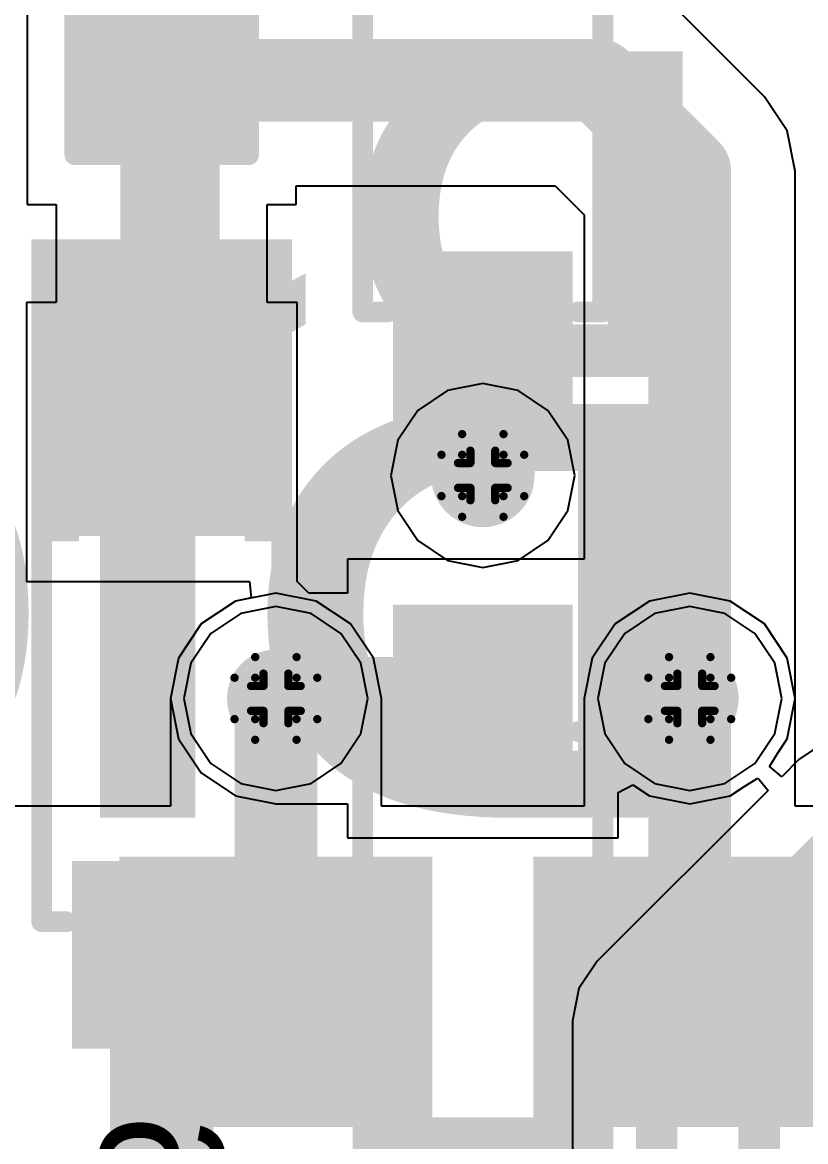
# Model space of a CAD drawing. Header units: inches. Extents: x 0 to 198, y 0 to 199.
# Drawn here: x 3.0041 to 3.1933, y 4.0289 to 4.2995 of the extents above; entities that cross this region are included whole.
import ezdxf

# ---------------------------------------------------------------- set-up
doc = ezdxf.new("R2010")
doc.units = ezdxf.units.IN
doc.header["$MEASUREMENT"] = 0
for name, color, linetype in [('Bottom Layer', 5, 'Continuous'), ('Bottom Overlay', 54, 'Continuous'), ('Bottom Paste', 16, 'Continuous'), ('Bottom Solder', 6, 'Continuous'), ('Drill Drawing', 1, 'Continuous'), ('Layer 1', 16, 'Continuous'), ('Layer 2', 76, 'Continuous'), ('Top Layer', 1, 'Continuous'), ('Top Overlay', 2, 'Continuous'), ('Top Paste', 8, 'Continuous'), ('Top Solder', 216, 'Continuous'), ('Via Holes', 16, 'Continuous')]:
    doc.layers.add(name, color=color, linetype=linetype)
doc.styles.add('Arial', font='', dxfattribs={"height": 0.2})
doc.styles.add('Arial Black_Bold', font='', dxfattribs={"height": 0.2})
doc.styles.get('Arial').set_extended_font_data('Arial')
doc.styles.get('Arial Black_Bold').set_extended_font_data('Arial Black', bold=True)

# ---------------------------------------------------------------- blocks, each defined once
blk = doc.blocks.new('SFH617A_2X009T_42')
at = {"layer": 'Top Layer'}
for points in [[(-0.21752055, 0.08503865), (-0.15767805, 0.08503865), (-0.15767805, 0.01495995), (-0.21752055, 0.01495995)], [(-0.21752055, -0.01496135), (-0.15767805, -0.01496135), (-0.15767805, -0.08504005), (-0.21752055, -0.08504005)]]:
    blk.add_hatch(color=1, dxfattribs=at).paths.add_polyline_path(points)
at = {"layer": 'Top Paste'}
for points in [[(-0.21752055, 0.08503865), (-0.15767805, 0.08503865), (-0.15767805, 0.01495995), (-0.21752055, 0.01495995)], [(-0.21752055, -0.01496135), (-0.15767805, -0.01496135), (-0.15767805, -0.08504005), (-0.21752055, -0.08504005)]]:
    blk.add_hatch(color=8, dxfattribs=at).paths.add_polyline_path(points)
at = {"layer": 'Top Solder'}
for points in [[(-0.22027645, 0.08779455), (-0.15492215, 0.08779455), (-0.15492215, 0.01220405), (-0.22027645, 0.01220405)], [(-0.22027645, -0.01220545), (-0.15492215, -0.01220545), (-0.15492215, -0.08779595), (-0.22027645, -0.08779595)]]:
    blk.add_hatch(color=216, dxfattribs=at).paths.add_polyline_path(points)
at = {"layer": 'Top Overlay'}
for points in [[(-0.2285993, 0.0459993, 0.005, 0.005, 0), (-0.2285993, 0.0559993, 0.005, 0.005, 0)], [(-0.2235993, 0.0509993, 0.005, 0.005, 0), (-0.2285993, 0.0559993, 0.005, 0.005, 0)], [(-0.2285993, 0.0459993, 0.005, 0.005, 0), (-0.2235993, 0.0509993, 0.005, 0.005, 0)]]:
    blk.add_lwpolyline(points, format="xyseb", dxfattribs=at)
for points in [[(-0.2298493, 0.0559993, 0.0025, 0.0025, 1), (-0.2273493, 0.0559993, 0.0025, 0.0025, 1)], [(-0.2298493, 0.0559993, 0.0025, 0.0025, 1), (-0.2273493, 0.0559993, 0.0025, 0.0025, 1)], [(-0.2248493, 0.0509993, 0.0025, 0.0025, 1), (-0.2223493, 0.0509993, 0.0025, 0.0025, 1)], [(-0.2248493, 0.0509993, 0.0025, 0.0025, 1), (-0.2223493, 0.0509993, 0.0025, 0.0025, 1)], [(-0.2298493, 0.0459993, 0.0025, 0.0025, 1), (-0.2273493, 0.0459993, 0.0025, 0.0025, 1)], [(-0.2298493, 0.0459993, 0.0025, 0.0025, 1), (-0.2273493, 0.0459993, 0.0025, 0.0025, 1)]]:
    blk.add_lwpolyline(points, format="xyseb", close=True, dxfattribs=at)
blk = doc.blocks.new('R___0603_B_125')
at = {"layer": 'Bottom Layer'}
for points in [[(-0.0450004, -0.017499), (-0.0450004, 0.017501), (-0.0150004, 0.017501), (-0.0150004, -0.017499)], [(0.0149996, -0.017499), (0.0149996, 0.017501), (0.0449996, 0.017501), (0.0449996, -0.017499)]]:
    blk.add_hatch(color=5, dxfattribs=at).paths.add_polyline_path(points)
at = {"layer": 'Bottom Paste'}
for points in [[(-0.0450004, -0.017499), (-0.0450004, 0.017501), (-0.0150004, 0.017501), (-0.0150004, -0.017499)], [(0.0149996, -0.017499), (0.0149996, 0.017501), (0.0449996, 0.017501), (0.0449996, -0.017499)]]:
    blk.add_hatch(color=16, dxfattribs=at).paths.add_polyline_path(points)
at = {"layer": 'Bottom Solder'}
for points in [[(-0.0490004, -0.021499), (-0.0490004, 0.021501), (-0.0110004, 0.021501), (-0.0110004, -0.021499)], [(0.0109996, -0.021499), (0.0109996, 0.021501), (0.0489996, 0.021501), (0.0489996, -0.021499)]]:
    blk.add_hatch(color=6, dxfattribs=at).paths.add_polyline_path(points)
at = {"layer": 'Bottom Overlay'}
for points in [[(-0.0480004, -0.020999, 0.005, 0.005, 0), (-0.0480004, 0.021001, 0.005, 0.005, 0)], [(0.0479996, 0.021001, 0.005, 0.005, 0), (-0.0480004, 0.021001, 0.005, 0.005, 0)], [(0.0479996, -0.020999, 0.005, 0.005, 0), (0.0479996, 0.021001, 0.005, 0.005, 0)], [(0.0479996, -0.020999, 0.005, 0.005, 0), (-0.0480004, -0.020999, 0.005, 0.005, 0)]]:
    blk.add_lwpolyline(points, format="xyseb", dxfattribs=at)
for points in [[(-0.0492504, 0.021001, 0.0025, 0.0025, 1), (-0.0467504, 0.021001, 0.0025, 0.0025, 1)], [(-0.0492504, 0.021001, 0.0025, 0.0025, 1), (-0.0467504, 0.021001, 0.0025, 0.0025, 1)], [(0.0467496, 0.021001, 0.0025, 0.0025, 1), (0.0492496, 0.021001, 0.0025, 0.0025, 1)], [(0.0467496, 0.021001, 0.0025, 0.0025, 1), (0.0492496, 0.021001, 0.0025, 0.0025, 1)], [(-0.0492504, -0.020999, 0.0025, 0.0025, 1), (-0.0467504, -0.020999, 0.0025, 0.0025, 1)], [(-0.0492504, -0.020999, 0.0025, 0.0025, 1), (-0.0467504, -0.020999, 0.0025, 0.0025, 1)], [(0.0467496, -0.020999, 0.0025, 0.0025, 1), (0.0492496, -0.020999, 0.0025, 0.0025, 1)], [(0.0467496, -0.020999, 0.0025, 0.0025, 1), (0.0492496, -0.020999, 0.0025, 0.0025, 1)]]:
    blk.add_lwpolyline(points, format="xyseb", close=True, dxfattribs=at)
blk = doc.blocks.new('SOD_123_B_283')
at = {"layer": 'Bottom Layer'}
for points in [[(-0.0807083, -0.01771635), (-0.0807083, 0.01771675), (-0.0433067, 0.01771675), (-0.0433067, -0.01771635)], [(0.0433077, -0.01771635), (0.0433077, 0.01771675), (0.0807093, 0.01771675), (0.0807093, -0.01771635)]]:
    blk.add_hatch(color=5, dxfattribs=at).paths.add_polyline_path(points)
at = {"layer": 'Bottom Overlay'}
for points in [[(0.0379965, 0.0199832), (0.1109965, 0.0199832), (0.1109965, 0.0314792), (0.0379965, 0.0314792)], [(0.0834385, -0.0310128), (0.1109825, -0.0310128), (0.1109825, 0.0309872), (0.0834385, 0.0309872)], [(0.0380005, -0.0315088), (0.1110005, -0.0315088), (0.1110005, -0.0200128), (0.0380005, -0.0200128)]]:
    blk.add_hatch(color=54, dxfattribs=at).paths.add_polyline_path(points)
at = {"layer": 'Bottom Paste'}
for points in [[(-0.0807083, -0.01771635), (-0.0807083, 0.01771675), (-0.0433067, 0.01771675), (-0.0433067, -0.01771635)], [(0.0433077, -0.01771635), (0.0433077, 0.01771675), (0.0807093, 0.01771675), (0.0807093, -0.01771635)]]:
    blk.add_hatch(color=16, dxfattribs=at).paths.add_polyline_path(points)
at = {"layer": 'Bottom Solder'}
for points in [[(-0.0847083, -0.02171635), (-0.0847083, 0.02171675), (-0.0393067, 0.02171675), (-0.0393067, -0.02171635)], [(0.0393077, -0.02171635), (0.0393077, 0.02171675), (0.0847093, 0.02171675), (0.0847093, -0.02171635)]]:
    blk.add_hatch(color=6, dxfattribs=at).paths.add_polyline_path(points)
at = {"layer": 'Bottom Overlay'}
for points in [[(-0.0539995, 0.0290002, 0.005, 0.005, 0), (-0.0539995, 0.0230002, 0.005, 0.005, 0)], [(-0.0539995, 0.0290002, 0.005, 0.005, 0), (0.0380005, 0.0290002, 0.005, 0.005, 0)], [(-0.0539995, -0.0229998, 0.005, 0.005, 0), (-0.0539995, -0.0289998, 0.005, 0.005, 0)], [(-0.0539995, -0.0289998, 0.005, 0.005, 0), (0.0380005, -0.0289998, 0.005, 0.005, 0)]]:
    blk.add_lwpolyline(points, format="xyseb", dxfattribs=at)
for points in [[(-0.0552495, 0.0290002, 0.0025, 0.0025, 1), (-0.0527495, 0.0290002, 0.0025, 0.0025, 1)], [(-0.0552495, 0.0290002, 0.0025, 0.0025, 1), (-0.0527495, 0.0290002, 0.0025, 0.0025, 1)], [(0.0367505, 0.0290002, 0.0025, 0.0025, 1), (0.0392505, 0.0290002, 0.0025, 0.0025, 1)], [(-0.0552495, 0.0230002, 0.0025, 0.0025, 1), (-0.0527495, 0.0230002, 0.0025, 0.0025, 1)], [(-0.0552495, -0.0229998, 0.0025, 0.0025, 1), (-0.0527495, -0.0229998, 0.0025, 0.0025, 1)], [(-0.0552495, -0.0289998, 0.0025, 0.0025, 1), (-0.0527495, -0.0289998, 0.0025, 0.0025, 1)], [(-0.0552495, -0.0289998, 0.0025, 0.0025, 1), (-0.0527495, -0.0289998, 0.0025, 0.0025, 1)], [(0.0367505, -0.0289998, 0.0025, 0.0025, 1), (0.0392505, -0.0289998, 0.0025, 0.0025, 1)]]:
    blk.add_lwpolyline(points, format="xyseb", close=True, dxfattribs=at)
blk = doc.blocks.new('SOD_123_B_284')
at = {"layer": 'Bottom Layer'}
for points in [[(-0.080709, -0.01771595), (-0.080709, 0.01771715), (-0.0433074, 0.01771715), (-0.0433074, -0.01771595)], [(0.043307, -0.01771595), (0.043307, 0.01771715), (0.0807086, 0.01771715), (0.0807086, -0.01771595)]]:
    blk.add_hatch(color=5, dxfattribs=at).paths.add_polyline_path(points)
at = {"layer": 'Bottom Overlay'}
for points in [[(0.0379958, 0.0199966), (0.1109958, 0.0199966), (0.1109958, 0.0314926), (0.0379958, 0.0314926)], [(0.0835108, -0.0310004), (0.1110528, -0.0310004), (0.1110528, 0.0309996), (0.0835108, 0.0309996)], [(0.0379998, -0.0314954), (0.1109998, -0.0314954), (0.1109998, -0.0199994), (0.0379998, -0.0199994)]]:
    blk.add_hatch(color=54, dxfattribs=at).paths.add_polyline_path(points)
at = {"layer": 'Bottom Paste'}
for points in [[(-0.080709, -0.01771595), (-0.080709, 0.01771715), (-0.0433074, 0.01771715), (-0.0433074, -0.01771595)], [(0.043307, -0.01771595), (0.043307, 0.01771715), (0.0807086, 0.01771715), (0.0807086, -0.01771595)]]:
    blk.add_hatch(color=16, dxfattribs=at).paths.add_polyline_path(points)
at = {"layer": 'Bottom Solder'}
for points in [[(-0.084709, -0.02171595), (-0.084709, 0.02171715), (-0.0393074, 0.02171715), (-0.0393074, -0.02171595)], [(0.039307, -0.02171595), (0.039307, 0.02171715), (0.0847086, 0.02171715), (0.0847086, -0.02171595)]]:
    blk.add_hatch(color=6, dxfattribs=at).paths.add_polyline_path(points)
at = {"layer": 'Bottom Overlay'}
for points in [[(-0.0540002, 0.0290006, 0.005, 0.005, 0), (-0.0540002, 0.0230006, 0.005, 0.005, 0)], [(-0.0540002, 0.0290006, 0.005, 0.005, 0), (0.0379998, 0.0290006, 0.005, 0.005, 0)], [(-0.0540002, -0.0229994, 0.005, 0.005, 0), (-0.0540002, -0.0289994, 0.005, 0.005, 0)], [(-0.0540002, -0.0289994, 0.005, 0.005, 0), (0.0379998, -0.0289994, 0.005, 0.005, 0)]]:
    blk.add_lwpolyline(points, format="xyseb", dxfattribs=at)
for points in [[(-0.0552502, 0.0290006, 0.0025, 0.0025, 1), (-0.0527502, 0.0290006, 0.0025, 0.0025, 1)], [(-0.0552502, 0.0290006, 0.0025, 0.0025, 1), (-0.0527502, 0.0290006, 0.0025, 0.0025, 1)], [(0.0367498, 0.0290006, 0.0025, 0.0025, 1), (0.0392498, 0.0290006, 0.0025, 0.0025, 1)], [(-0.0552502, 0.0230006, 0.0025, 0.0025, 1), (-0.0527502, 0.0230006, 0.0025, 0.0025, 1)], [(-0.0552502, -0.0229994, 0.0025, 0.0025, 1), (-0.0527502, -0.0229994, 0.0025, 0.0025, 1)], [(-0.0552502, -0.0289994, 0.0025, 0.0025, 1), (-0.0527502, -0.0289994, 0.0025, 0.0025, 1)], [(-0.0552502, -0.0289994, 0.0025, 0.0025, 1), (-0.0527502, -0.0289994, 0.0025, 0.0025, 1)], [(0.0367498, -0.0289994, 0.0025, 0.0025, 1), (0.0392498, -0.0289994, 0.0025, 0.0025, 1)]]:
    blk.add_lwpolyline(points, format="xyseb", close=True, dxfattribs=at)
blk = doc.blocks.new('SOD_123_B_286')
at = {"layer": 'Bottom Layer'}
for points in [[(-0.0807086, -0.01771715), (-0.0807086, 0.01771595), (-0.043307, 0.01771595), (-0.043307, -0.01771715)], [(0.0433074, -0.01771715), (0.0433074, 0.01771595), (0.080709, 0.01771595), (0.080709, -0.01771715)]]:
    blk.add_hatch(color=5, dxfattribs=at).paths.add_polyline_path(points)
at = {"layer": 'Bottom Overlay'}
for points in [[(0.0379962, 0.0200082), (0.1109962, 0.0200082), (0.1109962, 0.0315042), (0.0379962, 0.0315042)], [(0.0834582, -0.0309858), (0.1110022, -0.0309858), (0.1110022, 0.0310142), (0.0834582, 0.0310142)], [(0.0380002, -0.0314838), (0.1110002, -0.0314838), (0.1110002, -0.0199878), (0.0380002, -0.0199878)]]:
    blk.add_hatch(color=54, dxfattribs=at).paths.add_polyline_path(points)
at = {"layer": 'Bottom Paste'}
for points in [[(-0.0807086, -0.01771715), (-0.0807086, 0.01771595), (-0.043307, 0.01771595), (-0.043307, -0.01771715)], [(0.0433074, -0.01771715), (0.0433074, 0.01771595), (0.080709, 0.01771595), (0.080709, -0.01771715)]]:
    blk.add_hatch(color=16, dxfattribs=at).paths.add_polyline_path(points)
at = {"layer": 'Bottom Solder'}
for points in [[(-0.0847086, -0.02171715), (-0.0847086, 0.02171595), (-0.039307, 0.02171595), (-0.039307, -0.02171715)], [(0.0393074, -0.02171715), (0.0393074, 0.02171595), (0.084709, 0.02171595), (0.084709, -0.02171715)]]:
    blk.add_hatch(color=6, dxfattribs=at).paths.add_polyline_path(points)
at = {"layer": 'Bottom Overlay'}
for points in [[(0.0380002, 0.0289994, 0.005, 0.005, 0), (-0.0539998, 0.0289994, 0.005, 0.005, 0)], [(-0.0539998, 0.0229994, 0.005, 0.005, 0), (-0.0539998, 0.0289994, 0.005, 0.005, 0)], [(-0.0539998, -0.0290006, 0.005, 0.005, 0), (-0.0539998, -0.0230006, 0.005, 0.005, 0)], [(0.0380002, -0.0290006, 0.005, 0.005, 0), (-0.0539998, -0.0290006, 0.005, 0.005, 0)]]:
    blk.add_lwpolyline(points, format="xyseb", dxfattribs=at)
for points in [[(-0.0552498, 0.0289994, 0.0025, 0.0025, 1), (-0.0527498, 0.0289994, 0.0025, 0.0025, 1)], [(-0.0552498, 0.0289994, 0.0025, 0.0025, 1), (-0.0527498, 0.0289994, 0.0025, 0.0025, 1)], [(0.0367502, 0.0289994, 0.0025, 0.0025, 1), (0.0392502, 0.0289994, 0.0025, 0.0025, 1)], [(-0.0552498, 0.0229994, 0.0025, 0.0025, 1), (-0.0527498, 0.0229994, 0.0025, 0.0025, 1)], [(-0.0552498, -0.0230006, 0.0025, 0.0025, 1), (-0.0527498, -0.0230006, 0.0025, 0.0025, 1)], [(-0.0552498, -0.0290006, 0.0025, 0.0025, 1), (-0.0527498, -0.0290006, 0.0025, 0.0025, 1)], [(-0.0552498, -0.0290006, 0.0025, 0.0025, 1), (-0.0527498, -0.0290006, 0.0025, 0.0025, 1)], [(0.0367502, -0.0290006, 0.0025, 0.0025, 1), (0.0392502, -0.0290006, 0.0025, 0.0025, 1)]]:
    blk.add_lwpolyline(points, format="xyseb", close=True, dxfattribs=at)

msp = doc.modelspace()

# ---------------------------------------------------------------- hatches: boundary and pattern name
at = {"layer": 'Bottom Layer'}
h = msp.add_hatch(color=5, dxfattribs=at)
edge = h.paths.add_edge_path()
edge.add_arc((3.1153102, 4.19), 0.011811, 0, 360)
h = msp.add_hatch(color=5, dxfattribs=at)
edge = h.paths.add_edge_path()
edge.add_arc((3.0653096, 4.1360874), 0.011811, 0, 360)
h = msp.add_hatch(color=5, dxfattribs=at)
edge = h.paths.add_edge_path()
edge.add_arc((3.1653096, 4.1360874), 0.011811, 0, 360)
at = {"layer": 'Layer 1'}
h = msp.add_hatch(color=16, dxfattribs=at)
edge = h.paths.add_edge_path()
edge.add_arc((3.1153102, 4.19), 0.011811, 0, 360)
h = msp.add_hatch(color=16, dxfattribs=at)
edge = h.paths.add_edge_path()
edge.add_arc((3.0653096, 4.1360874), 0.011811, 0, 360)
h = msp.add_hatch(color=16, dxfattribs=at)
edge = h.paths.add_edge_path()
edge.add_arc((3.1653096, 4.1360874), 0.011811, 0, 360)
at = {"layer": 'Layer 2'}
h = msp.add_hatch(color=76, dxfattribs=at)
edge = h.paths.add_edge_path()
edge.add_arc((3.1153102, 4.19), 0.011811, 0, 360)
h = msp.add_hatch(color=76, dxfattribs=at)
edge = h.paths.add_edge_path()
edge.add_arc((3.0653096, 4.1360874), 0.011811, 0, 360)
h = msp.add_hatch(color=76, dxfattribs=at)
edge = h.paths.add_edge_path()
edge.add_arc((3.1653096, 4.1360874), 0.011811, 0, 360)
at = {"layer": 'Top Layer'}
h = msp.add_hatch(color=1, dxfattribs=at)
edge = h.paths.add_edge_path()
edge.add_arc((3.1153102, 4.19), 0.011811, 0, 360)
h = msp.add_hatch(color=1, dxfattribs=at)
edge = h.paths.add_edge_path()
edge.add_arc((3.0653096, 4.1360874), 0.011811, 0, 360)
h = msp.add_hatch(color=1, dxfattribs=at)
edge = h.paths.add_edge_path()
edge.add_arc((3.1653096, 4.1360874), 0.011811, 0, 360)
at = {"layer": 'Via Holes'}
h = msp.add_hatch(color=7, dxfattribs=at)
edge = h.paths.add_edge_path()
edge.add_arc((3.1153102, 4.19), 0.0059055, 0, 360)
h = msp.add_hatch(color=7, dxfattribs=at)
edge = h.paths.add_edge_path()
edge.add_arc((3.0653096, 4.1360874), 0.0059055, 0, 360)
h = msp.add_hatch(color=7, dxfattribs=at)
edge = h.paths.add_edge_path()
edge.add_arc((3.1653096, 4.1360874), 0.0059055, 0, 360)

# ---------------------------------------------------------------- linework, layer by layer
at = {"layer": 'Bottom Layer'}
for p, q in [((3.0052276, 4.3155359), (3.0052276, 4.2555359)), ((3.1833336, 4.2815808), (3.1613545, 4.3035599)), ((3.1888591, 4.2733114), (3.1833336, 4.2815808)), ((3.1907994, 4.2635568), (3.1888591, 4.2733114)), ((3.1907994, 4.1360874), (3.1907994, 4.2635568)), ((3.0702276, 4.2555359), (3.0702276, 4.2600461)), ((3.0702276, 4.2600461), (3.1327723, 4.2600461)), ((3.1327723, 4.2600461), (3.1398198, 4.2529986)), ((3.0052276, 4.2555359), (3.0122388, 4.2555359)), ((3.0122388, 4.2555359), (3.0122388, 4.2317967)), ((3.0632184, 4.2317967), (3.0632184, 4.2555359)), ((3.0632184, 4.2555359), (3.0702276, 4.2555359)), ((3.1398198, 4.2529986), (3.1398198, 4.1697882)), ((3.0122388, 4.2317967), (3.0050131, 4.2317967)), ((3.0050131, 4.2317967), (3.0050131, 4.1643951)), ((3.0704461, 4.2317967), (3.0632184, 4.2317967)), ((3.0704461, 4.1643952), (3.0704461, 4.2317967)), ((3.1398198, 4.1697882), (3.0825931, 4.1697882)), ((3.0825931, 4.1697882), (3.0825931, 4.1615772)), ((3.0050131, 4.1643951), (3.0589728, 4.1643951)), ((3.0589728, 4.1643951), (3.0593667, 4.1603951)), ((3.0732789, 4.1615772), (3.0704461, 4.1643952)), ((3.0555551, 4.1596369), (3.0472856, 4.1541114)), ((3.0593667, 4.1603951), (3.0555551, 4.1596369)), ((3.0825931, 4.1615772), (3.0732789, 4.1615772)), ((3.0472856, 4.1541114), (3.0417601, 4.1458419)), ((3.0417601, 4.1458419), (3.0398198, 4.1360874)), ((3.0398198, 4.1360874), (3.0417601, 4.1263329)), ((3.1888591, 4.1263329), (3.1907994, 4.1360874)), ((3.0417601, 4.1263329), (3.0472856, 4.1180634)), ((3.1865007, 4.1228033), (3.1888591, 4.1263329)), ((3.1983012, 4.1257275), (3.1916856, 4.1213071)), ((3.1845839, 4.1195972), (3.1865007, 4.1228033)), ((3.1848688, 4.1193634), (3.1845839, 4.1195972)), ((3.1875453, 4.1171668), (3.1848688, 4.1193634)), ((3.1848688, 4.1193634), (3.1848688, 4.1193634)), ((3.1916856, 4.1213071), (3.1875453, 4.1171668)), ((3.0472856, 4.1180634), (3.0555551, 4.1125379)), ((3.1785937, 4.1148963), (3.1817998, 4.1168131)), ((3.1817998, 4.1168131), (3.1820342, 4.1165276)), ((3.1820342, 4.1165276), (3.1820342, 4.1165275)), ((3.1820342, 4.1165275), (3.1820658, 4.1164891)), ((3.1820658, 4.1164891), (3.1842302, 4.1138517)), ((3.1842302, 4.1138517), (3.1429144, 4.0725359)), ((3.1480261, 4.1133258), (3.1515538, 4.1152115)), ((3.1515538, 4.1152115), (3.1555551, 4.1125379)), ((3.1750641, 4.1125379), (3.1785937, 4.1148963)), ((3.0555551, 4.1125379), (3.0653096, 4.1105976)), ((3.1480261, 4.1023866), (3.1480261, 4.1133258)), ((3.1555551, 4.1125379), (3.1653096, 4.1105976)), ((3.1653096, 4.1105976), (3.1750641, 4.1125379)), ((3.0653096, 4.1105976), (3.0825931, 4.1105976)), ((3.0825931, 4.1105976), (3.0825931, 4.1023866)), ((3.0825931, 4.1023866), (3.1480261, 4.1023866)), ((3.1429144, 4.0725359), (3.138494, 4.0659203)), ((3.138494, 4.0659203), (3.1369418, 4.0581167)), ((3.1369418, 4.0581167), (3.1369418, 2.8913328))]:
    msp.add_line(p, q, dxfattribs=at)
for points in [[(3.0377276, 4.2855359, 0.02, 0.02, 0), (3.0377286, 4.2855349, 0.02, 0.02, 0)], [(3.0377276, 4.2855359, 0.02, 0.02, 0), (3.1433305, 4.2855359, 0.02, 0.02, 0)], [(3.0377286, 4.1980969, 0.02, 0.02, 0), (3.0377286, 4.2855349, 0.02, 0.02, 0)], [(3.1433305, 4.2855359, 0.02, 0.02, 0), (3.1653096, 4.2635568, 0.02, 0.02, 0)], [(3.1653096, 4.1360874, 0.02, 0.02, 0), (3.1653096, 4.2635568, 0.02, 0.02, 0)], [(3.1153096, 4.2215199, 0.025, 0.025, 0), (3.1153102, 4.2215193, 0.025, 0.025, 0)], [(3.1153102, 4.19, 0.025, 0.025, 0), (3.1153102, 4.2215193, 0.025, 0.025, 0)], [(3.0377286, 4.1980969, 0.02, 0.02, 0), (3.0377296, 4.1980959, 0.02, 0.02, 0)], [(3.0653096, 4.1360874, 0.02, 0.02, 0), (3.1153096, 4.1360874, 0.02, 0.02, 0)], [(3.1573336, 4.0581167, 0.01, 0.01, 0), (3.2061048, 4.1068879, 0.01, 0.01, 0)], [(3.0377296, 3.95, 0.025, 0.025, 0), (3.0377296, 4.0740799, 0.025, 0.025, 0)], [(3.1820776, 4.0477615, 0.01, 0.01, 0), (3.2129158, 4.0785997, 0.01, 0.01, 0)], [(3.1573336, 2.8913328, 0.01, 0.01, 0), (3.1573336, 4.0581167, 0.01, 0.01, 0)], [(3.1820776, 2.9041024, 0.01, 0.01, 0), (3.1820776, 4.0477615, 0.01, 0.01, 0)]]:
    msp.add_lwpolyline(points, format="xyseb", dxfattribs=at)
for points in [[(3.0327276, 4.2855359, 0.01, 0.01, 1), (3.0427276, 4.2855359, 0.01, 0.01, 1)], [(3.0327276, 4.2855359, 0.01, 0.01, 1), (3.0427276, 4.2855359, 0.01, 0.01, 1)], [(3.0327286, 4.2855349, 0.01, 0.01, 1), (3.0427286, 4.2855349, 0.01, 0.01, 1)], [(3.0327286, 4.2855349, 0.01, 0.01, 1), (3.0427286, 4.2855349, 0.01, 0.01, 1)], [(3.1383305, 4.2855359, 0.01, 0.01, 1), (3.1483305, 4.2855359, 0.01, 0.01, 1)], [(3.1383305, 4.2855359, 0.01, 0.01, 1), (3.1483305, 4.2855359, 0.01, 0.01, 1)], [(3.1603096, 4.2635568, 0.01, 0.01, 1), (3.1703096, 4.2635568, 0.01, 0.01, 1)], [(3.1603096, 4.2635568, 0.01, 0.01, 1), (3.1703096, 4.2635568, 0.01, 0.01, 1)], [(3.1090596, 4.2215199, 0.0125, 0.0125, 1), (3.1215596, 4.2215199, 0.0125, 0.0125, 1)], [(3.1090602, 4.2215193, 0.0125, 0.0125, 1), (3.1215602, 4.2215193, 0.0125, 0.0125, 1)], [(3.1090602, 4.2215193, 0.0125, 0.0125, 1), (3.1215602, 4.2215193, 0.0125, 0.0125, 1)], [(3.0327286, 4.1980969, 0.01, 0.01, 1), (3.0427286, 4.1980969, 0.01, 0.01, 1)], [(3.0327286, 4.1980969, 0.01, 0.01, 1), (3.0427286, 4.1980969, 0.01, 0.01, 1)], [(3.0327296, 4.1980959, 0.01, 0.01, 1), (3.0427296, 4.1980959, 0.01, 0.01, 1)], [(3.1090602, 4.19, 0.0125, 0.0125, 1), (3.1215602, 4.19, 0.0125, 0.0125, 1)], [(3.0603096, 4.1360874, 0.01, 0.01, 1), (3.0703096, 4.1360874, 0.01, 0.01, 1)], [(3.1103096, 4.1360874, 0.01, 0.01, 1), (3.1203096, 4.1360874, 0.01, 0.01, 1)], [(3.1603096, 4.1360874, 0.01, 0.01, 1), (3.1703096, 4.1360874, 0.01, 0.01, 1)], [(3.0314796, 4.0740799, 0.0125, 0.0125, 1), (3.0439796, 4.0740799, 0.0125, 0.0125, 1)], [(3.1548336, 4.0581167, 0.005, 0.005, 1), (3.1598336, 4.0581167, 0.005, 0.005, 1)], [(3.1548336, 4.0581167, 0.005, 0.005, 1), (3.1598336, 4.0581167, 0.005, 0.005, 1)], [(3.1795776, 4.0477615, 0.005, 0.005, 1), (3.1845776, 4.0477615, 0.005, 0.005, 1)], [(3.1795776, 4.0477615, 0.005, 0.005, 1), (3.1845776, 4.0477615, 0.005, 0.005, 1)]]:
    msp.add_lwpolyline(points, format="xyseb", close=True, dxfattribs=at)
at = {"layer": 'Drill Drawing'}
for points in [[(3.1103102, 4.195, 0.002, 0.002, 0), (3.1103102, 4.2, 0.002, 0.002, 0)], [(3.1103102, 4.2, 0.002, 0.002, 0), (3.1203102, 4.2, 0.002, 0.002, 0)], [(3.1203102, 4.195, 0.002, 0.002, 0), (3.1203102, 4.2, 0.002, 0.002, 0)], [(3.1053102, 4.185, 0.002, 0.002, 0), (3.1053102, 4.195, 0.002, 0.002, 0)], [(3.1053102, 4.195, 0.002, 0.002, 0), (3.1103102, 4.195, 0.002, 0.002, 0)], [(3.1123102, 4.193, 0.002, 0.002, 0), (3.1123102, 4.196, 0.002, 0.002, 0)], [(3.1123102, 4.196, 0.002, 0.002, 0), (3.1183102, 4.196, 0.002, 0.002, 0)], [(3.1183102, 4.193, 0.002, 0.002, 0), (3.1183102, 4.196, 0.002, 0.002, 0)], [(3.1203102, 4.195, 0.002, 0.002, 0), (3.1253102, 4.195, 0.002, 0.002, 0)], [(3.1253102, 4.185, 0.002, 0.002, 0), (3.1253102, 4.195, 0.002, 0.002, 0)], [(3.1093102, 4.187, 0.002, 0.002, 0), (3.1093102, 4.193, 0.002, 0.002, 0)], [(3.1093102, 4.193, 0.002, 0.002, 0), (3.1123102, 4.193, 0.002, 0.002, 0)], [(3.1183102, 4.193, 0.002, 0.002, 0), (3.1213102, 4.193, 0.002, 0.002, 0)], [(3.1213102, 4.187, 0.002, 0.002, 0), (3.1213102, 4.193, 0.002, 0.002, 0)], [(3.1093102, 4.187, 0.002, 0.002, 0), (3.1123102, 4.187, 0.002, 0.002, 0)], [(3.1123102, 4.184, 0.002, 0.002, 0), (3.1123102, 4.187, 0.002, 0.002, 0)], [(3.1183102, 4.187, 0.002, 0.002, 0), (3.1213102, 4.187, 0.002, 0.002, 0)], [(3.1183102, 4.184, 0.002, 0.002, 0), (3.1183102, 4.187, 0.002, 0.002, 0)], [(3.1053102, 4.185, 0.002, 0.002, 0), (3.1103102, 4.185, 0.002, 0.002, 0)], [(3.1103102, 4.18, 0.002, 0.002, 0), (3.1103102, 4.185, 0.002, 0.002, 0)], [(3.1123102, 4.184, 0.002, 0.002, 0), (3.1183102, 4.184, 0.002, 0.002, 0)], [(3.1203102, 4.185, 0.002, 0.002, 0), (3.1253102, 4.185, 0.002, 0.002, 0)], [(3.1203102, 4.18, 0.002, 0.002, 0), (3.1203102, 4.185, 0.002, 0.002, 0)], [(3.1103102, 4.18, 0.002, 0.002, 0), (3.1203102, 4.18, 0.002, 0.002, 0)], [(3.0603096, 4.1410874, 0.002, 0.002, 0), (3.0603096, 4.1460874, 0.002, 0.002, 0)], [(3.0603096, 4.1460874, 0.002, 0.002, 0), (3.0703096, 4.1460874, 0.002, 0.002, 0)], [(3.0703096, 4.1410874, 0.002, 0.002, 0), (3.0703096, 4.1460874, 0.002, 0.002, 0)], [(3.1603096, 4.1410874, 0.002, 0.002, 0), (3.1603096, 4.1460874, 0.002, 0.002, 0)], [(3.1603096, 4.1460874, 0.002, 0.002, 0), (3.1703096, 4.1460874, 0.002, 0.002, 0)], [(3.1703096, 4.1410874, 0.002, 0.002, 0), (3.1703096, 4.1460874, 0.002, 0.002, 0)], [(3.0553096, 4.1310874, 0.002, 0.002, 0), (3.0553096, 4.1410874, 0.002, 0.002, 0)], [(3.0553096, 4.1410874, 0.002, 0.002, 0), (3.0603096, 4.1410874, 0.002, 0.002, 0)], [(3.0623096, 4.1390874, 0.002, 0.002, 0), (3.0623096, 4.1420874, 0.002, 0.002, 0)], [(3.0623096, 4.1420874, 0.002, 0.002, 0), (3.0683096, 4.1420874, 0.002, 0.002, 0)], [(3.0683096, 4.1390874, 0.002, 0.002, 0), (3.0683096, 4.1420874, 0.002, 0.002, 0)], [(3.0703096, 4.1410874, 0.002, 0.002, 0), (3.0753096, 4.1410874, 0.002, 0.002, 0)], [(3.0753096, 4.1310874, 0.002, 0.002, 0), (3.0753096, 4.1410874, 0.002, 0.002, 0)], [(3.1553096, 4.1310874, 0.002, 0.002, 0), (3.1553096, 4.1410874, 0.002, 0.002, 0)], [(3.1553096, 4.1410874, 0.002, 0.002, 0), (3.1603096, 4.1410874, 0.002, 0.002, 0)], [(3.1623096, 4.1390874, 0.002, 0.002, 0), (3.1623096, 4.1420874, 0.002, 0.002, 0)], [(3.1623096, 4.1420874, 0.002, 0.002, 0), (3.1683096, 4.1420874, 0.002, 0.002, 0)], [(3.1683096, 4.1390874, 0.002, 0.002, 0), (3.1683096, 4.1420874, 0.002, 0.002, 0)], [(3.1703096, 4.1410874, 0.002, 0.002, 0), (3.1753096, 4.1410874, 0.002, 0.002, 0)], [(3.1753096, 4.1310874, 0.002, 0.002, 0), (3.1753096, 4.1410874, 0.002, 0.002, 0)], [(3.0593096, 4.1330874, 0.002, 0.002, 0), (3.0593096, 4.1390874, 0.002, 0.002, 0)], [(3.0593096, 4.1390874, 0.002, 0.002, 0), (3.0623096, 4.1390874, 0.002, 0.002, 0)], [(3.0683096, 4.1390874, 0.002, 0.002, 0), (3.0713096, 4.1390874, 0.002, 0.002, 0)], [(3.0713096, 4.1330874, 0.002, 0.002, 0), (3.0713096, 4.1390874, 0.002, 0.002, 0)], [(3.1593096, 4.1330874, 0.002, 0.002, 0), (3.1593096, 4.1390874, 0.002, 0.002, 0)], [(3.1593096, 4.1390874, 0.002, 0.002, 0), (3.1623096, 4.1390874, 0.002, 0.002, 0)], [(3.1683096, 4.1390874, 0.002, 0.002, 0), (3.1713096, 4.1390874, 0.002, 0.002, 0)], [(3.1713096, 4.1330874, 0.002, 0.002, 0), (3.1713096, 4.1390874, 0.002, 0.002, 0)], [(3.0593096, 4.1330874, 0.002, 0.002, 0), (3.0623096, 4.1330874, 0.002, 0.002, 0)], [(3.0623096, 4.1300874, 0.002, 0.002, 0), (3.0623096, 4.1330874, 0.002, 0.002, 0)], [(3.0683096, 4.1330874, 0.002, 0.002, 0), (3.0713096, 4.1330874, 0.002, 0.002, 0)], [(3.0683096, 4.1300874, 0.002, 0.002, 0), (3.0683096, 4.1330874, 0.002, 0.002, 0)], [(3.1593096, 4.1330874, 0.002, 0.002, 0), (3.1623096, 4.1330874, 0.002, 0.002, 0)], [(3.1623096, 4.1300874, 0.002, 0.002, 0), (3.1623096, 4.1330874, 0.002, 0.002, 0)], [(3.1683096, 4.1330874, 0.002, 0.002, 0), (3.1713096, 4.1330874, 0.002, 0.002, 0)], [(3.1683096, 4.1300874, 0.002, 0.002, 0), (3.1683096, 4.1330874, 0.002, 0.002, 0)], [(3.0553096, 4.1310874, 0.002, 0.002, 0), (3.0603096, 4.1310874, 0.002, 0.002, 0)], [(3.0603096, 4.1260874, 0.002, 0.002, 0), (3.0603096, 4.1310874, 0.002, 0.002, 0)], [(3.0623096, 4.1300874, 0.002, 0.002, 0), (3.0683096, 4.1300874, 0.002, 0.002, 0)], [(3.0703096, 4.1310874, 0.002, 0.002, 0), (3.0753096, 4.1310874, 0.002, 0.002, 0)], [(3.0703096, 4.1260874, 0.002, 0.002, 0), (3.0703096, 4.1310874, 0.002, 0.002, 0)], [(3.1553096, 4.1310874, 0.002, 0.002, 0), (3.1603096, 4.1310874, 0.002, 0.002, 0)], [(3.1603096, 4.1260874, 0.002, 0.002, 0), (3.1603096, 4.1310874, 0.002, 0.002, 0)], [(3.1623096, 4.1300874, 0.002, 0.002, 0), (3.1683096, 4.1300874, 0.002, 0.002, 0)], [(3.1703096, 4.1310874, 0.002, 0.002, 0), (3.1753096, 4.1310874, 0.002, 0.002, 0)], [(3.1703096, 4.1260874, 0.002, 0.002, 0), (3.1703096, 4.1310874, 0.002, 0.002, 0)], [(3.0603096, 4.1260874, 0.002, 0.002, 0), (3.0703096, 4.1260874, 0.002, 0.002, 0)], [(3.1603096, 4.1260874, 0.002, 0.002, 0), (3.1703096, 4.1260874, 0.002, 0.002, 0)]]:
    msp.add_lwpolyline(points, format="xyseb", dxfattribs=at)
for points in [[(3.1098102, 4.2, 0.001, 0.001, 1), (3.1108102, 4.2, 0.001, 0.001, 1)], [(3.1098102, 4.2, 0.001, 0.001, 1), (3.1108102, 4.2, 0.001, 0.001, 1)], [(3.1198102, 4.2, 0.001, 0.001, 1), (3.1208102, 4.2, 0.001, 0.001, 1)], [(3.1198102, 4.2, 0.001, 0.001, 1), (3.1208102, 4.2, 0.001, 0.001, 1)], [(3.1048102, 4.195, 0.001, 0.001, 1), (3.1058102, 4.195, 0.001, 0.001, 1)], [(3.1048102, 4.195, 0.001, 0.001, 1), (3.1058102, 4.195, 0.001, 0.001, 1)], [(3.1098102, 4.195, 0.001, 0.001, 1), (3.1108102, 4.195, 0.001, 0.001, 1)], [(3.1098102, 4.195, 0.001, 0.001, 1), (3.1108102, 4.195, 0.001, 0.001, 1)], [(3.1118102, 4.196, 0.001, 0.001, 1), (3.1128102, 4.196, 0.001, 0.001, 1)], [(3.1118102, 4.196, 0.001, 0.001, 1), (3.1128102, 4.196, 0.001, 0.001, 1)], [(3.1178102, 4.196, 0.001, 0.001, 1), (3.1188102, 4.196, 0.001, 0.001, 1)], [(3.1178102, 4.196, 0.001, 0.001, 1), (3.1188102, 4.196, 0.001, 0.001, 1)], [(3.1198102, 4.195, 0.001, 0.001, 1), (3.1208102, 4.195, 0.001, 0.001, 1)], [(3.1198102, 4.195, 0.001, 0.001, 1), (3.1208102, 4.195, 0.001, 0.001, 1)], [(3.1248102, 4.195, 0.001, 0.001, 1), (3.1258102, 4.195, 0.001, 0.001, 1)], [(3.1248102, 4.195, 0.001, 0.001, 1), (3.1258102, 4.195, 0.001, 0.001, 1)], [(3.1088102, 4.193, 0.001, 0.001, 1), (3.1098102, 4.193, 0.001, 0.001, 1)], [(3.1088102, 4.193, 0.001, 0.001, 1), (3.1098102, 4.193, 0.001, 0.001, 1)], [(3.1118102, 4.193, 0.001, 0.001, 1), (3.1128102, 4.193, 0.001, 0.001, 1)], [(3.1118102, 4.193, 0.001, 0.001, 1), (3.1128102, 4.193, 0.001, 0.001, 1)], [(3.1178102, 4.193, 0.001, 0.001, 1), (3.1188102, 4.193, 0.001, 0.001, 1)], [(3.1178102, 4.193, 0.001, 0.001, 1), (3.1188102, 4.193, 0.001, 0.001, 1)], [(3.1208102, 4.193, 0.001, 0.001, 1), (3.1218102, 4.193, 0.001, 0.001, 1)], [(3.1208102, 4.193, 0.001, 0.001, 1), (3.1218102, 4.193, 0.001, 0.001, 1)], [(3.1088102, 4.187, 0.001, 0.001, 1), (3.1098102, 4.187, 0.001, 0.001, 1)], [(3.1088102, 4.187, 0.001, 0.001, 1), (3.1098102, 4.187, 0.001, 0.001, 1)], [(3.1118102, 4.187, 0.001, 0.001, 1), (3.1128102, 4.187, 0.001, 0.001, 1)], [(3.1118102, 4.187, 0.001, 0.001, 1), (3.1128102, 4.187, 0.001, 0.001, 1)], [(3.1178102, 4.187, 0.001, 0.001, 1), (3.1188102, 4.187, 0.001, 0.001, 1)], [(3.1178102, 4.187, 0.001, 0.001, 1), (3.1188102, 4.187, 0.001, 0.001, 1)], [(3.1208102, 4.187, 0.001, 0.001, 1), (3.1218102, 4.187, 0.001, 0.001, 1)], [(3.1208102, 4.187, 0.001, 0.001, 1), (3.1218102, 4.187, 0.001, 0.001, 1)], [(3.1048102, 4.185, 0.001, 0.001, 1), (3.1058102, 4.185, 0.001, 0.001, 1)], [(3.1048102, 4.185, 0.001, 0.001, 1), (3.1058102, 4.185, 0.001, 0.001, 1)], [(3.1098102, 4.185, 0.001, 0.001, 1), (3.1108102, 4.185, 0.001, 0.001, 1)], [(3.1098102, 4.185, 0.001, 0.001, 1), (3.1108102, 4.185, 0.001, 0.001, 1)], [(3.1118102, 4.184, 0.001, 0.001, 1), (3.1128102, 4.184, 0.001, 0.001, 1)], [(3.1118102, 4.184, 0.001, 0.001, 1), (3.1128102, 4.184, 0.001, 0.001, 1)], [(3.1178102, 4.184, 0.001, 0.001, 1), (3.1188102, 4.184, 0.001, 0.001, 1)], [(3.1178102, 4.184, 0.001, 0.001, 1), (3.1188102, 4.184, 0.001, 0.001, 1)], [(3.1198102, 4.185, 0.001, 0.001, 1), (3.1208102, 4.185, 0.001, 0.001, 1)], [(3.1198102, 4.185, 0.001, 0.001, 1), (3.1208102, 4.185, 0.001, 0.001, 1)], [(3.1248102, 4.185, 0.001, 0.001, 1), (3.1258102, 4.185, 0.001, 0.001, 1)], [(3.1248102, 4.185, 0.001, 0.001, 1), (3.1258102, 4.185, 0.001, 0.001, 1)], [(3.1098102, 4.18, 0.001, 0.001, 1), (3.1108102, 4.18, 0.001, 0.001, 1)], [(3.1098102, 4.18, 0.001, 0.001, 1), (3.1108102, 4.18, 0.001, 0.001, 1)], [(3.1198102, 4.18, 0.001, 0.001, 1), (3.1208102, 4.18, 0.001, 0.001, 1)], [(3.1198102, 4.18, 0.001, 0.001, 1), (3.1208102, 4.18, 0.001, 0.001, 1)], [(3.0598096, 4.1460874, 0.001, 0.001, 1), (3.0608096, 4.1460874, 0.001, 0.001, 1)], [(3.0598096, 4.1460874, 0.001, 0.001, 1), (3.0608096, 4.1460874, 0.001, 0.001, 1)], [(3.0698096, 4.1460874, 0.001, 0.001, 1), (3.0708096, 4.1460874, 0.001, 0.001, 1)], [(3.0698096, 4.1460874, 0.001, 0.001, 1), (3.0708096, 4.1460874, 0.001, 0.001, 1)], [(3.1598096, 4.1460874, 0.001, 0.001, 1), (3.1608096, 4.1460874, 0.001, 0.001, 1)], [(3.1598096, 4.1460874, 0.001, 0.001, 1), (3.1608096, 4.1460874, 0.001, 0.001, 1)], [(3.1698096, 4.1460874, 0.001, 0.001, 1), (3.1708096, 4.1460874, 0.001, 0.001, 1)], [(3.1698096, 4.1460874, 0.001, 0.001, 1), (3.1708096, 4.1460874, 0.001, 0.001, 1)], [(3.0548096, 4.1410874, 0.001, 0.001, 1), (3.0558096, 4.1410874, 0.001, 0.001, 1)], [(3.0548096, 4.1410874, 0.001, 0.001, 1), (3.0558096, 4.1410874, 0.001, 0.001, 1)], [(3.0598096, 4.1410874, 0.001, 0.001, 1), (3.0608096, 4.1410874, 0.001, 0.001, 1)], [(3.0598096, 4.1410874, 0.001, 0.001, 1), (3.0608096, 4.1410874, 0.001, 0.001, 1)], [(3.0618096, 4.1420874, 0.001, 0.001, 1), (3.0628096, 4.1420874, 0.001, 0.001, 1)], [(3.0618096, 4.1420874, 0.001, 0.001, 1), (3.0628096, 4.1420874, 0.001, 0.001, 1)], [(3.0678096, 4.1420874, 0.001, 0.001, 1), (3.0688096, 4.1420874, 0.001, 0.001, 1)], [(3.0678096, 4.1420874, 0.001, 0.001, 1), (3.0688096, 4.1420874, 0.001, 0.001, 1)], [(3.0698096, 4.1410874, 0.001, 0.001, 1), (3.0708096, 4.1410874, 0.001, 0.001, 1)], [(3.0698096, 4.1410874, 0.001, 0.001, 1), (3.0708096, 4.1410874, 0.001, 0.001, 1)], [(3.0748096, 4.1410874, 0.001, 0.001, 1), (3.0758096, 4.1410874, 0.001, 0.001, 1)], [(3.0748096, 4.1410874, 0.001, 0.001, 1), (3.0758096, 4.1410874, 0.001, 0.001, 1)], [(3.1548096, 4.1410874, 0.001, 0.001, 1), (3.1558096, 4.1410874, 0.001, 0.001, 1)], [(3.1548096, 4.1410874, 0.001, 0.001, 1), (3.1558096, 4.1410874, 0.001, 0.001, 1)], [(3.1598096, 4.1410874, 0.001, 0.001, 1), (3.1608096, 4.1410874, 0.001, 0.001, 1)], [(3.1598096, 4.1410874, 0.001, 0.001, 1), (3.1608096, 4.1410874, 0.001, 0.001, 1)], [(3.1618096, 4.1420874, 0.001, 0.001, 1), (3.1628096, 4.1420874, 0.001, 0.001, 1)], [(3.1618096, 4.1420874, 0.001, 0.001, 1), (3.1628096, 4.1420874, 0.001, 0.001, 1)], [(3.1678096, 4.1420874, 0.001, 0.001, 1), (3.1688096, 4.1420874, 0.001, 0.001, 1)], [(3.1678096, 4.1420874, 0.001, 0.001, 1), (3.1688096, 4.1420874, 0.001, 0.001, 1)], [(3.1698096, 4.1410874, 0.001, 0.001, 1), (3.1708096, 4.1410874, 0.001, 0.001, 1)], [(3.1698096, 4.1410874, 0.001, 0.001, 1), (3.1708096, 4.1410874, 0.001, 0.001, 1)], [(3.1748096, 4.1410874, 0.001, 0.001, 1), (3.1758096, 4.1410874, 0.001, 0.001, 1)], [(3.1748096, 4.1410874, 0.001, 0.001, 1), (3.1758096, 4.1410874, 0.001, 0.001, 1)], [(3.0588096, 4.1390874, 0.001, 0.001, 1), (3.0598096, 4.1390874, 0.001, 0.001, 1)], [(3.0588096, 4.1390874, 0.001, 0.001, 1), (3.0598096, 4.1390874, 0.001, 0.001, 1)], [(3.0618096, 4.1390874, 0.001, 0.001, 1), (3.0628096, 4.1390874, 0.001, 0.001, 1)], [(3.0618096, 4.1390874, 0.001, 0.001, 1), (3.0628096, 4.1390874, 0.001, 0.001, 1)], [(3.0678096, 4.1390874, 0.001, 0.001, 1), (3.0688096, 4.1390874, 0.001, 0.001, 1)], [(3.0678096, 4.1390874, 0.001, 0.001, 1), (3.0688096, 4.1390874, 0.001, 0.001, 1)], [(3.0708096, 4.1390874, 0.001, 0.001, 1), (3.0718096, 4.1390874, 0.001, 0.001, 1)], [(3.0708096, 4.1390874, 0.001, 0.001, 1), (3.0718096, 4.1390874, 0.001, 0.001, 1)], [(3.1588096, 4.1390874, 0.001, 0.001, 1), (3.1598096, 4.1390874, 0.001, 0.001, 1)], [(3.1588096, 4.1390874, 0.001, 0.001, 1), (3.1598096, 4.1390874, 0.001, 0.001, 1)], [(3.1618096, 4.1390874, 0.001, 0.001, 1), (3.1628096, 4.1390874, 0.001, 0.001, 1)], [(3.1618096, 4.1390874, 0.001, 0.001, 1), (3.1628096, 4.1390874, 0.001, 0.001, 1)], [(3.1678096, 4.1390874, 0.001, 0.001, 1), (3.1688096, 4.1390874, 0.001, 0.001, 1)], [(3.1678096, 4.1390874, 0.001, 0.001, 1), (3.1688096, 4.1390874, 0.001, 0.001, 1)], [(3.1708096, 4.1390874, 0.001, 0.001, 1), (3.1718096, 4.1390874, 0.001, 0.001, 1)], [(3.1708096, 4.1390874, 0.001, 0.001, 1), (3.1718096, 4.1390874, 0.001, 0.001, 1)], [(3.0588096, 4.1330874, 0.001, 0.001, 1), (3.0598096, 4.1330874, 0.001, 0.001, 1)], [(3.0588096, 4.1330874, 0.001, 0.001, 1), (3.0598096, 4.1330874, 0.001, 0.001, 1)], [(3.0618096, 4.1330874, 0.001, 0.001, 1), (3.0628096, 4.1330874, 0.001, 0.001, 1)], [(3.0618096, 4.1330874, 0.001, 0.001, 1), (3.0628096, 4.1330874, 0.001, 0.001, 1)], [(3.0678096, 4.1330874, 0.001, 0.001, 1), (3.0688096, 4.1330874, 0.001, 0.001, 1)], [(3.0678096, 4.1330874, 0.001, 0.001, 1), (3.0688096, 4.1330874, 0.001, 0.001, 1)], [(3.0708096, 4.1330874, 0.001, 0.001, 1), (3.0718096, 4.1330874, 0.001, 0.001, 1)], [(3.0708096, 4.1330874, 0.001, 0.001, 1), (3.0718096, 4.1330874, 0.001, 0.001, 1)], [(3.1588096, 4.1330874, 0.001, 0.001, 1), (3.1598096, 4.1330874, 0.001, 0.001, 1)], [(3.1588096, 4.1330874, 0.001, 0.001, 1), (3.1598096, 4.1330874, 0.001, 0.001, 1)], [(3.1618096, 4.1330874, 0.001, 0.001, 1), (3.1628096, 4.1330874, 0.001, 0.001, 1)], [(3.1618096, 4.1330874, 0.001, 0.001, 1), (3.1628096, 4.1330874, 0.001, 0.001, 1)], [(3.1678096, 4.1330874, 0.001, 0.001, 1), (3.1688096, 4.1330874, 0.001, 0.001, 1)], [(3.1678096, 4.1330874, 0.001, 0.001, 1), (3.1688096, 4.1330874, 0.001, 0.001, 1)], [(3.1708096, 4.1330874, 0.001, 0.001, 1), (3.1718096, 4.1330874, 0.001, 0.001, 1)], [(3.1708096, 4.1330874, 0.001, 0.001, 1), (3.1718096, 4.1330874, 0.001, 0.001, 1)], [(3.0548096, 4.1310874, 0.001, 0.001, 1), (3.0558096, 4.1310874, 0.001, 0.001, 1)], [(3.0548096, 4.1310874, 0.001, 0.001, 1), (3.0558096, 4.1310874, 0.001, 0.001, 1)], [(3.0598096, 4.1310874, 0.001, 0.001, 1), (3.0608096, 4.1310874, 0.001, 0.001, 1)], [(3.0598096, 4.1310874, 0.001, 0.001, 1), (3.0608096, 4.1310874, 0.001, 0.001, 1)], [(3.0618096, 4.1300874, 0.001, 0.001, 1), (3.0628096, 4.1300874, 0.001, 0.001, 1)], [(3.0618096, 4.1300874, 0.001, 0.001, 1), (3.0628096, 4.1300874, 0.001, 0.001, 1)], [(3.0678096, 4.1300874, 0.001, 0.001, 1), (3.0688096, 4.1300874, 0.001, 0.001, 1)], [(3.0678096, 4.1300874, 0.001, 0.001, 1), (3.0688096, 4.1300874, 0.001, 0.001, 1)], [(3.0698096, 4.1310874, 0.001, 0.001, 1), (3.0708096, 4.1310874, 0.001, 0.001, 1)], [(3.0698096, 4.1310874, 0.001, 0.001, 1), (3.0708096, 4.1310874, 0.001, 0.001, 1)], [(3.0748096, 4.1310874, 0.001, 0.001, 1), (3.0758096, 4.1310874, 0.001, 0.001, 1)], [(3.0748096, 4.1310874, 0.001, 0.001, 1), (3.0758096, 4.1310874, 0.001, 0.001, 1)], [(3.1548096, 4.1310874, 0.001, 0.001, 1), (3.1558096, 4.1310874, 0.001, 0.001, 1)], [(3.1548096, 4.1310874, 0.001, 0.001, 1), (3.1558096, 4.1310874, 0.001, 0.001, 1)], [(3.1598096, 4.1310874, 0.001, 0.001, 1), (3.1608096, 4.1310874, 0.001, 0.001, 1)], [(3.1598096, 4.1310874, 0.001, 0.001, 1), (3.1608096, 4.1310874, 0.001, 0.001, 1)], [(3.1618096, 4.1300874, 0.001, 0.001, 1), (3.1628096, 4.1300874, 0.001, 0.001, 1)], [(3.1618096, 4.1300874, 0.001, 0.001, 1), (3.1628096, 4.1300874, 0.001, 0.001, 1)], [(3.1678096, 4.1300874, 0.001, 0.001, 1), (3.1688096, 4.1300874, 0.001, 0.001, 1)], [(3.1678096, 4.1300874, 0.001, 0.001, 1), (3.1688096, 4.1300874, 0.001, 0.001, 1)], [(3.1698096, 4.1310874, 0.001, 0.001, 1), (3.1708096, 4.1310874, 0.001, 0.001, 1)], [(3.1698096, 4.1310874, 0.001, 0.001, 1), (3.1708096, 4.1310874, 0.001, 0.001, 1)], [(3.1748096, 4.1310874, 0.001, 0.001, 1), (3.1758096, 4.1310874, 0.001, 0.001, 1)], [(3.1748096, 4.1310874, 0.001, 0.001, 1), (3.1758096, 4.1310874, 0.001, 0.001, 1)], [(3.0598096, 4.1260874, 0.001, 0.001, 1), (3.0608096, 4.1260874, 0.001, 0.001, 1)], [(3.0598096, 4.1260874, 0.001, 0.001, 1), (3.0608096, 4.1260874, 0.001, 0.001, 1)], [(3.0698096, 4.1260874, 0.001, 0.001, 1), (3.0708096, 4.1260874, 0.001, 0.001, 1)], [(3.0698096, 4.1260874, 0.001, 0.001, 1), (3.0708096, 4.1260874, 0.001, 0.001, 1)], [(3.1598096, 4.1260874, 0.001, 0.001, 1), (3.1608096, 4.1260874, 0.001, 0.001, 1)], [(3.1598096, 4.1260874, 0.001, 0.001, 1), (3.1608096, 4.1260874, 0.001, 0.001, 1)], [(3.1698096, 4.1260874, 0.001, 0.001, 1), (3.1708096, 4.1260874, 0.001, 0.001, 1)], [(3.1698096, 4.1260874, 0.001, 0.001, 1), (3.1708096, 4.1260874, 0.001, 0.001, 1)]]:
    msp.add_lwpolyline(points, format="xyseb", close=True, dxfattribs=at)
at = {"layer": 'Layer 1'}
for p, q in [((3.0653096, 4.1583257), (3.0567994, 4.1566329)), ((3.0738198, 4.1566329), (3.0653096, 4.1583257)), ((3.1653096, 4.1583257), (3.1567994, 4.1566329)), ((3.1738198, 4.1566329), (3.1653096, 4.1583257)), ((3.0567994, 4.1566329), (3.0495847, 4.1518123)), ((3.0810345, 4.1518123), (3.0738198, 4.1566329)), ((3.1567994, 4.1566329), (3.1495847, 4.1518123)), ((3.1810345, 4.1518123), (3.1738198, 4.1566329)), ((3.0495847, 4.1518123), (3.0447641, 4.1445976)), ((3.0858551, 4.1445976), (3.0810345, 4.1518123)), ((3.1495847, 4.1518123), (3.1447641, 4.1445976)), ((3.1858551, 4.1445976), (3.1810345, 4.1518123)), ((3.0447641, 4.1445976), (3.0430713, 4.1360874)), ((3.0875479, 4.1360874), (3.0858551, 4.1445976)), ((3.1447641, 4.1445976), (3.1430713, 4.1360874)), ((3.1875479, 4.1360874), (3.1858551, 4.1445976)), ((3.0430713, 4.1360874), (3.0447641, 4.1275772)), ((3.0858551, 4.1275772), (3.0875479, 4.1360874)), ((3.1430713, 4.1360874), (3.1447641, 4.1275772)), ((3.1858551, 4.1275772), (3.1875479, 4.1360874)), ((3.0447641, 4.1275772), (3.0495847, 4.1203625)), ((3.0810345, 4.1203625), (3.0858551, 4.1275772)), ((3.1447641, 4.1275772), (3.1495847, 4.1203625)), ((3.1810345, 4.1203625), (3.1858551, 4.1275772)), ((3.0495847, 4.1203625), (3.0567994, 4.1155419)), ((3.0738198, 4.1155419), (3.0810345, 4.1203625)), ((3.1495847, 4.1203625), (3.1567994, 4.1155419)), ((3.1738198, 4.1155419), (3.1810345, 4.1203625)), ((3.0567994, 4.1155419), (3.0653096, 4.1138491)), ((3.0653096, 4.1138491), (3.0738198, 4.1155419)), ((3.1567994, 4.1155419), (3.1653096, 4.1138491)), ((3.1653096, 4.1138491), (3.1738198, 4.1155419))]:
    msp.add_line(p, q, dxfattribs=at)
at = {"layer": 'Layer 2'}
for p, q in [((3.1153102, 4.2122383), (3.1068, 4.2105455)), ((3.1238204, 4.2105455), (3.1153102, 4.2122383)), ((3.1068, 4.2105455), (3.0995853, 4.2057249)), ((3.1310351, 4.2057249), (3.1238204, 4.2105455)), ((3.0995853, 4.2057249), (3.0947647, 4.1985102)), ((3.1358557, 4.1985102), (3.1310351, 4.2057249)), ((3.0947647, 4.1985102), (3.0930719, 4.19)), ((3.1375485, 4.19), (3.1358557, 4.1985102)), ((3.0930719, 4.19), (3.0947647, 4.1814898)), ((3.1358557, 4.1814898), (3.1375485, 4.19)), ((3.0947647, 4.1814898), (3.0995853, 4.1742751)), ((3.1310351, 4.1742751), (3.1358557, 4.1814898)), ((3.0995853, 4.1742751), (3.1068, 4.1694545)), ((3.1238204, 4.1694545), (3.1310351, 4.1742751)), ((3.1068, 4.1694545), (3.1153102, 4.1677617)), ((3.1153102, 4.1677617), (3.1238204, 4.1694545)), ((3.0653096, 4.1583257), (3.0567994, 4.1566329)), ((3.0738198, 4.1566329), (3.0653096, 4.1583257)), ((3.1653096, 4.1583257), (3.1567994, 4.1566329)), ((3.1738198, 4.1566329), (3.1653096, 4.1583257)), ((3.0567994, 4.1566329), (3.0495847, 4.1518123)), ((3.0810345, 4.1518123), (3.0738198, 4.1566329)), ((3.1567994, 4.1566329), (3.1495847, 4.1518123)), ((3.1810345, 4.1518123), (3.1738198, 4.1566329)), ((3.0495847, 4.1518123), (3.0447641, 4.1445976)), ((3.0858551, 4.1445976), (3.0810345, 4.1518123)), ((3.1495847, 4.1518123), (3.1447641, 4.1445976)), ((3.1858551, 4.1445976), (3.1810345, 4.1518123)), ((3.0447641, 4.1445976), (3.0430713, 4.1360874)), ((3.0875479, 4.1360874), (3.0858551, 4.1445976)), ((3.1447641, 4.1445976), (3.1430713, 4.1360874)), ((3.1875479, 4.1360874), (3.1858551, 4.1445976)), ((3.0430713, 4.1360874), (3.0447641, 4.1275772)), ((3.0858551, 4.1275772), (3.0875479, 4.1360874)), ((3.1430713, 4.1360874), (3.1447641, 4.1275772)), ((3.1858551, 4.1275772), (3.1875479, 4.1360874)), ((3.0447641, 4.1275772), (3.0495847, 4.1203625)), ((3.0810345, 4.1203625), (3.0858551, 4.1275772)), ((3.1447641, 4.1275772), (3.1495847, 4.1203625)), ((3.1810345, 4.1203625), (3.1858551, 4.1275772)), ((3.0495847, 4.1203625), (3.0567994, 4.1155419)), ((3.0738198, 4.1155419), (3.0810345, 4.1203625)), ((3.1495847, 4.1203625), (3.1567994, 4.1155419)), ((3.1738198, 4.1155419), (3.1810345, 4.1203625)), ((3.0567994, 4.1155419), (3.0653096, 4.1138491)), ((3.0653096, 4.1138491), (3.0738198, 4.1155419)), ((3.1567994, 4.1155419), (3.1653096, 4.1138491)), ((3.1653096, 4.1138491), (3.1738198, 4.1155419))]:
    msp.add_line(p, q, dxfattribs=at)
at = {"layer": 'Top Layer'}
for p, q in [((3.0555551, 4.1596369), (3.0472856, 4.1541114)), ((3.0653096, 4.1615772), (3.0555551, 4.1596369)), ((3.0750641, 4.1596369), (3.0653096, 4.1615772)), ((3.0833336, 4.1541114), (3.0750641, 4.1596369)), ((3.1555551, 4.1596369), (3.1472856, 4.1541114)), ((3.1653096, 4.1615772), (3.1555551, 4.1596369)), ((3.1750641, 4.1596369), (3.1653096, 4.1615772)), ((3.1833336, 4.1541114), (3.1750641, 4.1596369)), ((3.0472856, 4.1541114), (3.0417601, 4.1458419)), ((3.0888591, 4.1458419), (3.0833336, 4.1541114)), ((3.1472856, 4.1541114), (3.1417601, 4.1458419)), ((3.1888591, 4.1458419), (3.1833336, 4.1541114)), ((3.0417601, 4.1458419), (3.0398198, 4.1360874)), ((3.0907994, 4.1360874), (3.0888591, 4.1458419)), ((3.1417601, 4.1458419), (3.1398198, 4.1360874)), ((3.1907994, 4.1360874), (3.1888591, 4.1458419)), ((3.0398198, 4.1360874), (3.0398198, 4.1100571)), ((3.0907994, 4.1100571), (3.0907994, 4.1360874)), ((3.1398198, 4.1360874), (3.1398198, 4.1100571)), ((3.1907994, 4.1100571), (3.1907994, 4.1360874)), ((3.0398198, 4.1100571), (2.8907994, 4.1100571)), ((3.1398198, 4.1100571), (3.0907994, 4.1100571)), ((3.2153489, 4.1100571), (3.1907994, 4.1100571))]:
    msp.add_line(p, q, dxfattribs=at)
for points in [[(3.0653096, 4.0651359, 0.02, 0.02, 0), (3.0653096, 4.1360874, 0.02, 0.02, 0)], [(3.1653096, 4.0651359, 0.02, 0.02, 0), (3.1653096, 4.1360874, 0.02, 0.02, 0)]]:
    msp.add_lwpolyline(points, format="xyseb", dxfattribs=at)
for points in [[(3.0603096, 4.1360874, 0.01, 0.01, 1), (3.0703096, 4.1360874, 0.01, 0.01, 1)], [(3.1603096, 4.1360874, 0.01, 0.01, 1), (3.1703096, 4.1360874, 0.01, 0.01, 1)], [(3.0603096, 4.0651359, 0.01, 0.01, 1), (3.0703096, 4.0651359, 0.01, 0.01, 1)], [(3.1603096, 4.0651359, 0.01, 0.01, 1), (3.1703096, 4.0651359, 0.01, 0.01, 1)]]:
    msp.add_lwpolyline(points, format="xyseb", close=True, dxfattribs=at)

# ---------------------------------------------------------------- block references
for name, p, rotation in [('SOD_123_B_284', (3.1153102, 4.2835281), 90), ('R___0603_B_125', (3.0377266, 4.3155355), 270), ('SOD_123_B_283', (3.0377298, 4.1360874), 90), ('SOD_123_B_286', (3.1153102, 4.0740796), 270), ('SFH617A_2X009T_42', (3.1153103, 3.8775366), 270)]:
    msp.add_blockref(name, p, dxfattribs=dict(rotation=rotation))

# ---------------------------------------------------------------- texts
at = {"layer": 'Bottom Overlay', "style": 'Arial', "text_generation_flag": 2}
msp.add_text('D16', height=0.03, rotation=270, dxfattribs=at).set_placement((3.0227345, 3.958552))
at = {"layer": 'Top Overlay', "style": 'Arial Black_Bold'}
for s, height, p in [('D1', 0.0787402, (3.1720081, 4.2925223)), ('DIGITAL INPUT', 0.1, (3.172008, 4.2072423)), ('ETHERNET', 0.1, (4.0459594, 4.1763548))]:
    msp.add_text(s, height=height, rotation=180, dxfattribs=at).set_placement(p)

doc.saveas('drawing.dxf')
